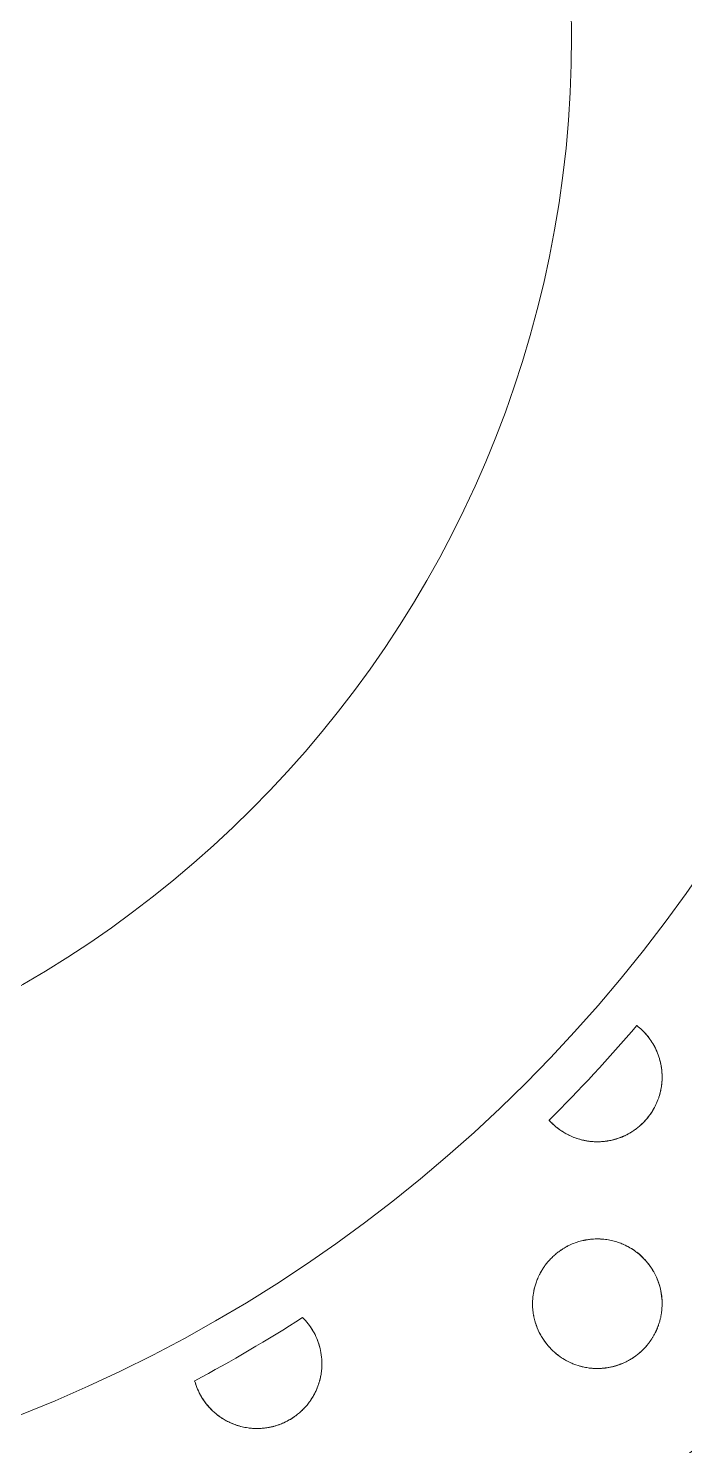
# Model space of a CAD drawing. Header units: metres. Extents: x -217 to -108, y -304 to -188.
# Drawn here: x -146.956 to -146.55, y -232.471 to -231.596 of the extents above; entities that cross this region are included whole.
import ezdxf

# ---------------------------------------------------------------- set-up
doc = ezdxf.new("R2010")
doc.units = ezdxf.units.M
for name, color, linetype, lineweight in [('A-FLOR', 192, 'Continuous', 9), ('A-GENM', 13, 'Continuous', 9), ('A-WALL', 113, 'Continuous', 9)]:
    doc.layers.add(name, color=color, linetype=linetype, lineweight=lineweight)

# ---------------------------------------------------------------- blocks, each defined once
blk = doc.blocks.new('Fountain_2047 - Fountain_2047-790752-Nivel 3')
at = {"layer": 'A-GENM'}
for radius, start, end in [(1.53821, 0, 180), (1.47906, 0, 180), (1.295, 0, 180), (1.25272, 0, 180), (1.20443, 0, 180), (1.16207, 0, 180), (0.91426, 360, 180), (0.67494, 0, 180), (1.53821, 180, 0), (1.47906, 180, 0), (1.295, 180, 0), (1.25272, 180, 0), (1.20443, 180, 0), (1.16207, 180, 320.81566), (0.91426, 180, 360), (0.67494, 180, 0), (0.94054, 314.64664, 319.50024), (0.94054, 298.03913, 302.7461)]:
    blk.add_arc((0, 0), radius, start, end, dxfattribs=at)
for points in [[(0.71703, -0.61233), (0.71639, -0.61177), (0.71573, -0.61123), (0.71505, -0.61072)], [(0.7308, -0.64253), (0.7308, -0.63863), (0.73022, -0.63489), (0.72925, -0.63149)], [(0.71368, -0.74972), (0.71133, -0.74809), (0.70868, -0.74667), (0.70585, -0.74548)], [(0.72092, -0.75621), (0.7192, -0.75424), (0.71742, -0.75228), (0.71513, -0.7507)], [(0.72583, -0.76321), (0.72481, -0.76136), (0.72359, -0.75963), (0.7223, -0.75794)], [(0.72937, -0.77191), (0.72865, -0.76926), (0.72771, -0.76678), (0.7265, -0.76447)], [(0.7308, -0.78253), (0.7308, -0.7794), (0.73043, -0.77636), (0.72978, -0.77352)], [(0.50875, -0.79106), (0.51127, -0.79354), (0.51561, -0.79916), (0.51964, -0.80858), (0.5207, -0.81587), (0.5207, -0.81958)], [(0.51539, -0.79966), (0.51464, -0.79836), (0.51381, -0.79709), (0.51291, -0.79586)], [(0.65135, -0.78914), (0.65144, -0.78967), (0.65155, -0.79018), (0.65166, -0.79068)], [(0.65258, -0.79432), (0.65288, -0.7953), (0.65322, -0.79626), (0.65358, -0.79718)], [(0.65482, -0.80001), (0.65524, -0.80087), (0.65568, -0.8017), (0.65615, -0.80251)], [(0.65771, -0.80499), (0.65822, -0.80575), (0.65875, -0.80648), (0.65931, -0.80719)], [(0.51929, -0.80905), (0.51894, -0.80777), (0.51854, -0.80652), (0.51807, -0.8053)], [(0.66114, -0.80937), (0.66174, -0.81003), (0.66235, -0.81066), (0.66298, -0.81127)], [(0.66508, -0.81316), (0.66575, -0.81372), (0.66644, -0.81426), (0.66714, -0.81478)], [(0.66949, -0.81638), (0.67023, -0.81685), (0.67099, -0.81729), (0.67177, -0.81771)], [(0.67438, -0.81901), (0.6752, -0.81938), (0.67604, -0.81972), (0.6769, -0.82004)], [(0.6804, -0.92586), (0.68793, -0.9205), (0.70273, -0.90965), (0.72425, -0.89335), (0.74485, -0.8772), (0.7642, -0.86156), (0.78199, -0.84692), (0.79221, -0.83826), (0.79695, -0.83438)]]:
    blk.add_open_spline(points, degree=3, dxfattribs=at)
for points, knots in [([(0.71519, -0.61083), (0.71743, -0.61255), (0.72054, -0.61552), (0.72397, -0.62004), (0.72622, -0.62377), (0.72808, -0.6278), (0.73004, -0.63369), (0.7308, -0.63888), (0.7308, -0.64253)], [-1, -1, -1, -1, -0.75, -0.625, -0.5, -0.375, -0.25, 0, 0, 0, 0]), ([(0.72347, -0.61944), (0.7234, -0.61935), (0.72284, -0.61856), (0.7216, -0.61695), (0.72031, -0.6155), (0.71955, -0.61472)], [-0.75358893, -0.75358893, -0.75358893, -0.75358893, -0.75, -0.72222222, -0.68688233, -0.68688233, -0.68688233, -0.68688233]), ([(0.72824, -0.62844), (0.72791, -0.62757), (0.72722, -0.6259), (0.72623, -0.62391), (0.72558, -0.62276), (0.72534, -0.62236)], [-0.86217212, -0.86217212, -0.86217212, -0.86217212, -0.83333333, -0.80555556, -0.790776, -0.790776, -0.790776, -0.790776]), ([(0.7308, -0.64253), (0.7308, -0.64319), (0.73077, -0.64463), (0.73057, -0.64715), (0.73021, -0.64953), (0.72983, -0.65133), (0.72957, -0.6524), (0.72935, -0.65321), (0.72911, -0.65406), (0.72875, -0.65522), (0.72801, -0.65733), (0.72662, -0.66051), (0.7248, -0.6637), (0.72311, -0.66615), (0.72177, -0.66789), (0.72028, -0.66961), (0.71803, -0.67192), (0.71548, -0.67409), (0.7128, -0.67597), (0.71079, -0.67721), (0.70916, -0.67808), (0.70808, -0.67861), (0.70748, -0.67889), (0.70704, -0.67909), (0.70661, -0.67928), (0.70605, -0.67952), (0.70509, -0.6799), (0.70329, -0.68056), (0.70095, -0.68126), (0.69882, -0.68174), (0.69735, -0.682), (0.69651, -0.68212), (0.69587, -0.68221), (0.69523, -0.68229), (0.6944, -0.68237), (0.69299, -0.68249), (0.69109, -0.68255), (0.68892, -0.68251), (0.68679, -0.68235), (0.68471, -0.68208), (0.68208, -0.68161), (0.6777, -0.68047), (0.672, -0.67808), (0.66602, -0.67419), (0.66252, -0.67092), (0.66095, -0.66915)], [-1, -1, -1, -1, -0.972222, -0.944444, -0.916667, -0.902778, -0.895833, -0.888889, -0.881944, -0.875, -0.861111, -0.833333, -0.805556, -0.791667, -0.777778, -0.763889, -0.75, -0.722222, -0.708333, -0.694444, -0.680556, -0.673611, -0.670139, -0.666667, -0.663194, -0.659722, -0.652778, -0.638889, -0.611111, -0.583333, -0.569444, -0.5625, -0.555556, -0.548611, -0.541667, -0.527778, -0.5, -0.472222, -0.444444, -0.416667, -0.388889, -0.333333, -0.222222, -0.111111, 0, 0, 0, 0]), ([(0.72887, -0.65481), (0.72904, -0.6543), (0.72961, -0.65239), (0.7303, -0.64925), (0.73073, -0.64564), (0.7308, -0.64352), (0.7308, -0.64253)], [-0.09335724, -0.09335724, -0.09335724, -0.09335724, -0.08333333, -0.05555556, -0.02777778, 0, 0, 0, 0]), ([(0.71728, -0.67252), (0.71761, -0.67223), (0.71936, -0.67063), (0.72242, -0.66729), (0.72502, -0.66338), (0.72619, -0.66118), (0.72648, -0.66063)], [-0.20093722, -0.20093722, -0.20093722, -0.20093722, -0.19444444, -0.16666667, -0.13888889, -0.12935977, -0.12935977, -0.12935977, -0.12935977]), ([(0.66077, -0.66895), (0.66108, -0.6693), (0.66199, -0.6703), (0.66335, -0.67165), (0.66444, -0.67262), (0.66488, -0.673)], [-0.73658878, -0.73658878, -0.73658878, -0.73658878, -0.72222222, -0.69444444, -0.67619219, -0.67619219, -0.67619219, -0.67619219]), ([(0.6658, -0.67376), (0.66642, -0.67425), (0.66775, -0.67525), (0.66986, -0.67665), (0.67186, -0.67778), (0.67314, -0.67843), (0.67364, -0.67866)], [-0.66368587, -0.66368587, -0.66368587, -0.66368587, -0.63888889, -0.61111111, -0.58333333, -0.56626665, -0.56626665, -0.56626665, -0.56626665]), ([(0.67584, -0.67963), (0.67626, -0.6798), (0.67752, -0.68028), (0.67966, -0.68098), (0.68185, -0.68153), (0.68318, -0.6818), (0.68359, -0.68188)], [-0.54155759, -0.54155759, -0.54155759, -0.54155759, -0.52777778, -0.5, -0.47222222, -0.46038424, -0.46038424, -0.46038424, -0.46038424]), ([(0.68578, -0.68222), (0.6861, -0.68226), (0.68691, -0.68235), (0.6887, -0.6825), (0.69071, -0.68256), (0.69281, -0.68249), (0.69445, -0.68238), (0.6958, -0.68223), (0.69661, -0.68211), (0.69682, -0.68208)], [-0.43950189, -0.43950189, -0.43950189, -0.43950189, -0.43055556, -0.41666667, -0.38888889, -0.375, -0.36111111, -0.34722222, -0.34227025, -0.34227025, -0.34227025, -0.34227025]), ([(0.69974, -0.68152), (0.69979, -0.68151), (0.70048, -0.68135), (0.70183, -0.681), (0.70382, -0.68038), (0.70651, -0.67937), (0.70859, -0.6784), (0.70998, -0.67763), (0.71, -0.67762)], [-0.32059865, -0.32059865, -0.32059865, -0.32059865, -0.31944444, -0.30555556, -0.29166667, -0.27777778, -0.25, -0.24956291, -0.24956291, -0.24956291, -0.24956291]), ([(0.6508, -0.78253), (0.6508, -0.78194), (0.65083, -0.7807), (0.65098, -0.77863), (0.65121, -0.77676), (0.65145, -0.77537), (0.65161, -0.77455), (0.65174, -0.77393), (0.65188, -0.77331), (0.65208, -0.77249), (0.65247, -0.77106), (0.65313, -0.76899), (0.65405, -0.76668), (0.65491, -0.76486), (0.65548, -0.76376), (0.65587, -0.76304), (0.65621, -0.76245), (0.65657, -0.76184), (0.65726, -0.76071), (0.65842, -0.75901), (0.66004, -0.75692), (0.66188, -0.75486), (0.66387, -0.75292), (0.66594, -0.75116), (0.66766, -0.74989), (0.66899, -0.749), (0.67025, -0.74821), (0.67177, -0.74733), (0.67417, -0.74611), (0.67647, -0.74516), (0.67867, -0.74441), (0.68026, -0.74393), (0.68155, -0.74361), (0.68243, -0.74342), (0.68292, -0.74332), (0.68329, -0.74324), (0.68366, -0.74318), (0.68413, -0.74309), (0.68494, -0.74296), (0.68603, -0.74281), (0.68726, -0.74268), (0.68881, -0.74257), (0.69027, -0.74252), (0.69168, -0.74254), (0.69275, -0.74257), (0.69381, -0.74264), (0.69516, -0.74276), (0.69676, -0.74296), (0.69859, -0.74328), (0.70036, -0.74368), (0.70207, -0.74414), (0.70423, -0.74482), (0.7078, -0.74621), (0.71233, -0.74864), (0.71701, -0.75213), (0.72099, -0.75609), (0.72433, -0.76049), (0.72704, -0.76529), (0.7291, -0.77052), (0.73045, -0.77618), (0.7308, -0.78037), (0.7308, -0.78253)], [-1, -1, -1, -1, -0.983333, -0.966667, -0.95, -0.941667, -0.9375, -0.933333, -0.929167, -0.925, -0.916667, -0.9, -0.883333, -0.875, -0.870833, -0.866667, -0.864583, -0.8625, -0.858333, -0.85, -0.841667, -0.833333, -0.825, -0.816667, -0.808333, -0.804167, -0.8, -0.791667, -0.783333, -0.766667, -0.758333, -0.75, -0.741667, -0.7375, -0.735417, -0.733333, -0.73125, -0.729167, -0.725, -0.716667, -0.708333, -0.7, -0.683333, -0.675, -0.666667, -0.658333, -0.65, -0.633333, -0.616667, -0.6, -0.583333, -0.566667, -0.533333, -0.466667, -0.4, -0.333333, -0.266667, -0.2, -0.133333, -0.066667, 0, 0, 0, 0]), ([(0.69399, -0.74266), (0.6937, -0.74264), (0.69305, -0.74259), (0.69239, -0.74256), (0.69203, -0.74255)], [-0.76560706, -0.76560706, -0.76560706, -0.76560706, -0.75, -0.73144919, -0.73144919, -0.73144919, -0.73144919]), ([(0.67225, -0.74709), (0.67137, -0.74756), (0.67007, -0.7483), (0.66879, -0.74913), (0.6684, -0.74939)], [-0.47467371, -0.47467371, -0.47467371, -0.47467371, -0.45, -0.43937631, -0.43937631, -0.43937631, -0.43937631]), ([(0.65603, -0.76276), (0.65596, -0.76289), (0.65568, -0.76339), (0.65536, -0.76399), (0.65513, -0.76445), (0.65507, -0.76455)], [-0.29188603, -0.29188603, -0.29188603, -0.29188603, -0.2875, -0.275, -0.2711056, -0.2711056, -0.2711056, -0.2711056]), ([(0.65194, -0.77308), (0.6519, -0.77324), (0.65173, -0.77395), (0.65158, -0.77465), (0.65148, -0.77519), (0.65148, -0.7752)], [-0.15728149, -0.15728149, -0.15728149, -0.15728149, -0.15, -0.125, -0.12474926, -0.12474926, -0.12474926, -0.12474926]), ([(0.7308, -0.78253), (0.7308, -0.78357), (0.73074, -0.78523), (0.73052, -0.78734), (0.73035, -0.78858), (0.73019, -0.78954), (0.73001, -0.7905), (0.72974, -0.79174), (0.72942, -0.793), (0.72903, -0.79435), (0.72868, -0.79542), (0.72834, -0.79638), (0.72806, -0.79709), (0.7279, -0.79751), (0.72776, -0.79783), (0.72763, -0.79816), (0.72744, -0.7986), (0.72709, -0.79939), (0.72653, -0.80054), (0.72577, -0.80198), (0.72463, -0.80394), (0.72327, -0.80596), (0.72169, -0.80797), (0.72062, -0.80921), (0.71968, -0.81022), (0.71865, -0.81127), (0.71722, -0.8126), (0.71532, -0.81418), (0.71328, -0.81565), (0.71118, -0.81698), (0.7091, -0.81813), (0.70746, -0.81891), (0.70639, -0.81937), (0.70581, -0.81961), (0.70525, -0.81983), (0.70459, -0.82009), (0.70358, -0.82044), (0.70197, -0.82096), (0.70001, -0.82148), (0.6983, -0.82183), (0.69711, -0.82203), (0.69642, -0.82214), (0.69589, -0.82221), (0.69536, -0.82227), (0.69466, -0.82235), (0.69349, -0.82245), (0.69192, -0.82253), (0.69014, -0.82254), (0.68839, -0.82247), (0.68667, -0.82233), (0.68451, -0.82206), (0.68088, -0.82138), (0.67614, -0.8199), (0.67101, -0.81744), (0.66639, -0.81438), (0.66226, -0.81073), (0.65862, -0.80651), (0.65552, -0.80167), (0.65303, -0.79617), (0.6513, -0.78996), (0.6508, -0.78509), (0.6508, -0.78253)], [-1, -1, -1, -1, -0.96875, -0.953125, -0.945312, -0.9375, -0.929688, -0.921875, -0.90625, -0.898438, -0.890625, -0.882812, -0.878906, -0.876953, -0.875, -0.873047, -0.871094, -0.867188, -0.859375, -0.851562, -0.84375, -0.828125, -0.820312, -0.8125, -0.808594, -0.804688, -0.796875, -0.789062, -0.78125, -0.773438, -0.765625, -0.757812, -0.753906, -0.751953, -0.75, -0.746094, -0.742188, -0.734375, -0.71875, -0.703125, -0.695312, -0.691406, -0.6875, -0.683594, -0.679688, -0.671875, -0.65625, -0.640625, -0.625, -0.609375, -0.59375, -0.5625, -0.5, -0.4375, -0.375, -0.3125, -0.25, -0.1875, -0.125, -0.0625, 0, 0, 0, 0]), ([(0.72674, -0.8001), (0.72682, -0.79994), (0.7271, -0.79936), (0.72745, -0.79859), (0.72775, -0.79788), (0.72788, -0.79755), (0.72793, -0.79742), (0.72794, -0.7974)], [-0.15317925, -0.15317925, -0.15317925, -0.15317925, -0.15, -0.14166667, -0.1375, -0.13541667, -0.13488761, -0.13488761, -0.13488761, -0.13488761]), ([(0.71289, -0.81588), (0.71355, -0.81545), (0.7149, -0.81449), (0.71688, -0.8129), (0.71875, -0.81119), (0.72012, -0.80976), (0.72091, -0.80887), (0.72119, -0.80854), (0.72125, -0.80847)], [-0.24104081, -0.24104081, -0.24104081, -0.24104081, -0.23333333, -0.225, -0.21666667, -0.20833333, -0.20416667, -0.20311468, -0.20311468, -0.20311468, -0.20311468]), ([(0.5207, -0.81958), (0.5207, -0.82061), (0.52062, -0.82275), (0.52028, -0.82559), (0.51984, -0.82791), (0.51942, -0.82967), (0.51899, -0.83118), (0.51859, -0.83242), (0.51825, -0.83338), (0.51788, -0.83435), (0.51736, -0.83562), (0.51662, -0.83722), (0.51574, -0.83891), (0.515, -0.84017), (0.5146, -0.84082), (0.51435, -0.8412), (0.51417, -0.84149), (0.51397, -0.84178), (0.51371, -0.84217), (0.51323, -0.84286), (0.5125, -0.84386), (0.51153, -0.84508), (0.51013, -0.84671), (0.50854, -0.84834), (0.50677, -0.84994), (0.5056, -0.8509), (0.50459, -0.85167), (0.50352, -0.85245), (0.50148, -0.85381), (0.49888, -0.85526), (0.49619, -0.85648), (0.4942, -0.85725), (0.4926, -0.85778), (0.49139, -0.85813), (0.49053, -0.85836), (0.48971, -0.85855), (0.48864, -0.85879), (0.48687, -0.85912), (0.48455, -0.85942), (0.48243, -0.85956), (0.481, -0.85958), (0.48019, -0.85958), (0.47959, -0.85956), (0.47899, -0.85954), (0.47822, -0.8595), (0.47692, -0.85941), (0.47518, -0.85921), (0.47325, -0.85889), (0.47136, -0.85849), (0.46954, -0.85801), (0.46785, -0.85747), (0.46623, -0.85688), (0.46414, -0.85602), (0.46169, -0.85482), (0.4581, -0.85269), (0.4541, -0.84965), (0.45005, -0.84549), (0.44667, -0.84085), (0.44397, -0.83578), (0.44265, -0.83206), (0.44212, -0.83014)], [-1, -1, -1, -1, -0.964286, -0.928571, -0.910714, -0.892857, -0.875, -0.866071, -0.857143, -0.848214, -0.839286, -0.821429, -0.803571, -0.794643, -0.790179, -0.787946, -0.785714, -0.783482, -0.78125, -0.776786, -0.767857, -0.758929, -0.75, -0.732143, -0.723214, -0.714286, -0.709821, -0.705357, -0.696429, -0.678571, -0.669643, -0.660714, -0.651786, -0.647321, -0.642857, -0.638393, -0.633929, -0.625, -0.607143, -0.589286, -0.580357, -0.575893, -0.571429, -0.566964, -0.5625, -0.553571, -0.535714, -0.517857, -0.5, -0.482143, -0.464286, -0.446429, -0.428571, -0.392857, -0.357143, -0.285714, -0.214286, -0.142857, -0.071429, 0, 0, 0, 0]), ([(0.51924, -0.83029), (0.51927, -0.83019), (0.51945, -0.82953), (0.51988, -0.8278), (0.52035, -0.82519), (0.52065, -0.82226), (0.5207, -0.82045), (0.5207, -0.81958)], [-0.09993148, -0.09993148, -0.09993148, -0.09993148, -0.09722222, -0.08333333, -0.05555556, -0.02777778, 0, 0, 0, 0]), ([(0.6798, -0.82099), (0.68001, -0.82105), (0.68092, -0.8213), (0.68185, -0.82152), (0.68258, -0.82168)], [-0.50746374, -0.50746374, -0.50746374, -0.50746374, -0.5, -0.47536369, -0.47536369, -0.47536369, -0.47536369]), ([(0.68584, -0.82222), (0.68604, -0.82225), (0.68678, -0.82233), (0.68781, -0.82243), (0.68867, -0.82248), (0.68897, -0.82249)], [-0.43986688, -0.43986688, -0.43986688, -0.43986688, -0.43333333, -0.41666667, -0.40783182, -0.40783182, -0.40783182, -0.40783182]), ([(0.69266, -0.82249), (0.69287, -0.82248), (0.69368, -0.82244), (0.69484, -0.82234), (0.69589, -0.82221), (0.69629, -0.82215), (0.69634, -0.82215)], [-0.37255869, -0.37255869, -0.37255869, -0.37255869, -0.36666667, -0.35, -0.34166667, -0.34041325, -0.34041325, -0.34041325, -0.34041325]), ([(0.70051, -0.82134), (0.70081, -0.82126), (0.70185, -0.82099), (0.70339, -0.82052), (0.70486, -0.81999), (0.70543, -0.81976), (0.70551, -0.81973)], [-0.30721793, -0.30721793, -0.30721793, -0.30721793, -0.3, -0.28333333, -0.275, -0.27370007, -0.27370007, -0.27370007, -0.27370007]), ([(0.44266, -0.83193), (0.44315, -0.83347), (0.44437, -0.83654), (0.44591, -0.83938), (0.4468, -0.8408)], [-0.8813298, -0.8813298, -0.8813298, -0.8813298, -0.8333333, -0.7808723, -0.7808723, -0.7808723, -0.7808723]), ([(0.51279, -0.84346), (0.51321, -0.8429), (0.51444, -0.84114), (0.51612, -0.83829), (0.51743, -0.83551), (0.51818, -0.83358), (0.51852, -0.83262), (0.51865, -0.83221), (0.5187, -0.83208)], [-0.20725846, -0.20725846, -0.20725846, -0.20725846, -0.19444444, -0.16666667, -0.13888889, -0.125, -0.11805556, -0.11486727, -0.11486727, -0.11486727, -0.11486727]), ([(0.44696, -0.84105), (0.44791, -0.84255), (0.44949, -0.8447), (0.45173, -0.84719), (0.45289, -0.84834), (0.45342, -0.84883)], [-0.7777778, -0.7777778, -0.7777778, -0.7777778, -0.7222222, -0.6944444, -0.671923, -0.671923, -0.671923, -0.671923]), ([(0.49388, -0.85735), (0.49407, -0.85728), (0.49513, -0.8569), (0.49713, -0.85609), (0.49987, -0.85473), (0.50257, -0.85312), (0.50512, -0.85131), (0.50745, -0.84937), (0.50903, -0.84784), (0.50983, -0.84699), (0.51001, -0.8468)], [-0.32246014, -0.32246014, -0.32246014, -0.32246014, -0.31944444, -0.30555556, -0.29166667, -0.27777778, -0.26388889, -0.25, -0.23611111, -0.23197928, -0.23197928, -0.23197928, -0.23197928]), ([(0.45394, -0.84931), (0.45456, -0.84987), (0.4559, -0.851), (0.45803, -0.85257), (0.45998, -0.85382), (0.46133, -0.85458), (0.46188, -0.85487), (0.46199, -0.85493)], [-0.66474312, -0.66474312, -0.66474312, -0.66474312, -0.63888889, -0.61111111, -0.58333333, -0.56944444, -0.56567876, -0.56567876, -0.56567876, -0.56567876]), ([(0.46342, -0.85565), (0.46371, -0.85579), (0.46444, -0.85613), (0.46608, -0.85683), (0.46794, -0.85751), (0.46993, -0.85811), (0.4715, -0.85852), (0.47272, -0.85878), (0.47342, -0.85891), (0.47353, -0.85893)], [-0.55056137, -0.55056137, -0.55056137, -0.55056137, -0.54166667, -0.52777778, -0.5, -0.48611111, -0.47222222, -0.45833333, -0.45549112, -0.45549112, -0.45549112, -0.45549112]), ([(0.47588, -0.85929), (0.47589, -0.85929), (0.4762, -0.85933), (0.47714, -0.85943), (0.47875, -0.85955), (0.48075, -0.8596), (0.48351, -0.85952), (0.48643, -0.85922), (0.48925, -0.85867), (0.49057, -0.85835), (0.4911, -0.8582)], [-0.43751849, -0.43751849, -0.43751849, -0.43751849, -0.4375, -0.43055556, -0.41666667, -0.40277778, -0.38888889, -0.36111111, -0.34722222, -0.33800084, -0.33800084, -0.33800084, -0.33800084])]:
    blk.add_open_spline(points, degree=3, knots=knots, dxfattribs=at)

msp = doc.modelspace()

# ---------------------------------------------------------------- linework, layer by layer
at = {"layer": 'A-FLOR'}
msp.add_arc((-148.64288, -232.28081), 14.31651, 315.882969, 92.687282, dxfattribs=at)
at = {"layer": 'A-WALL'}
for radius, start, end in [(13.37481, 316.377915, 92.192337), (13.17481, 316.731412, 91.83884)]:
    msp.add_arc((-148.60726, -232.26474), radius, start, end, dxfattribs=at)

# ---------------------------------------------------------------- block references
at = {"layer": 'A-GENM'}
msp.add_blockref('Fountain_2047 - Fountain_2047-790752-Nivel 3', (-147.29518, -231.60067), dxfattribs=at)

doc.saveas('drawing.dxf')
